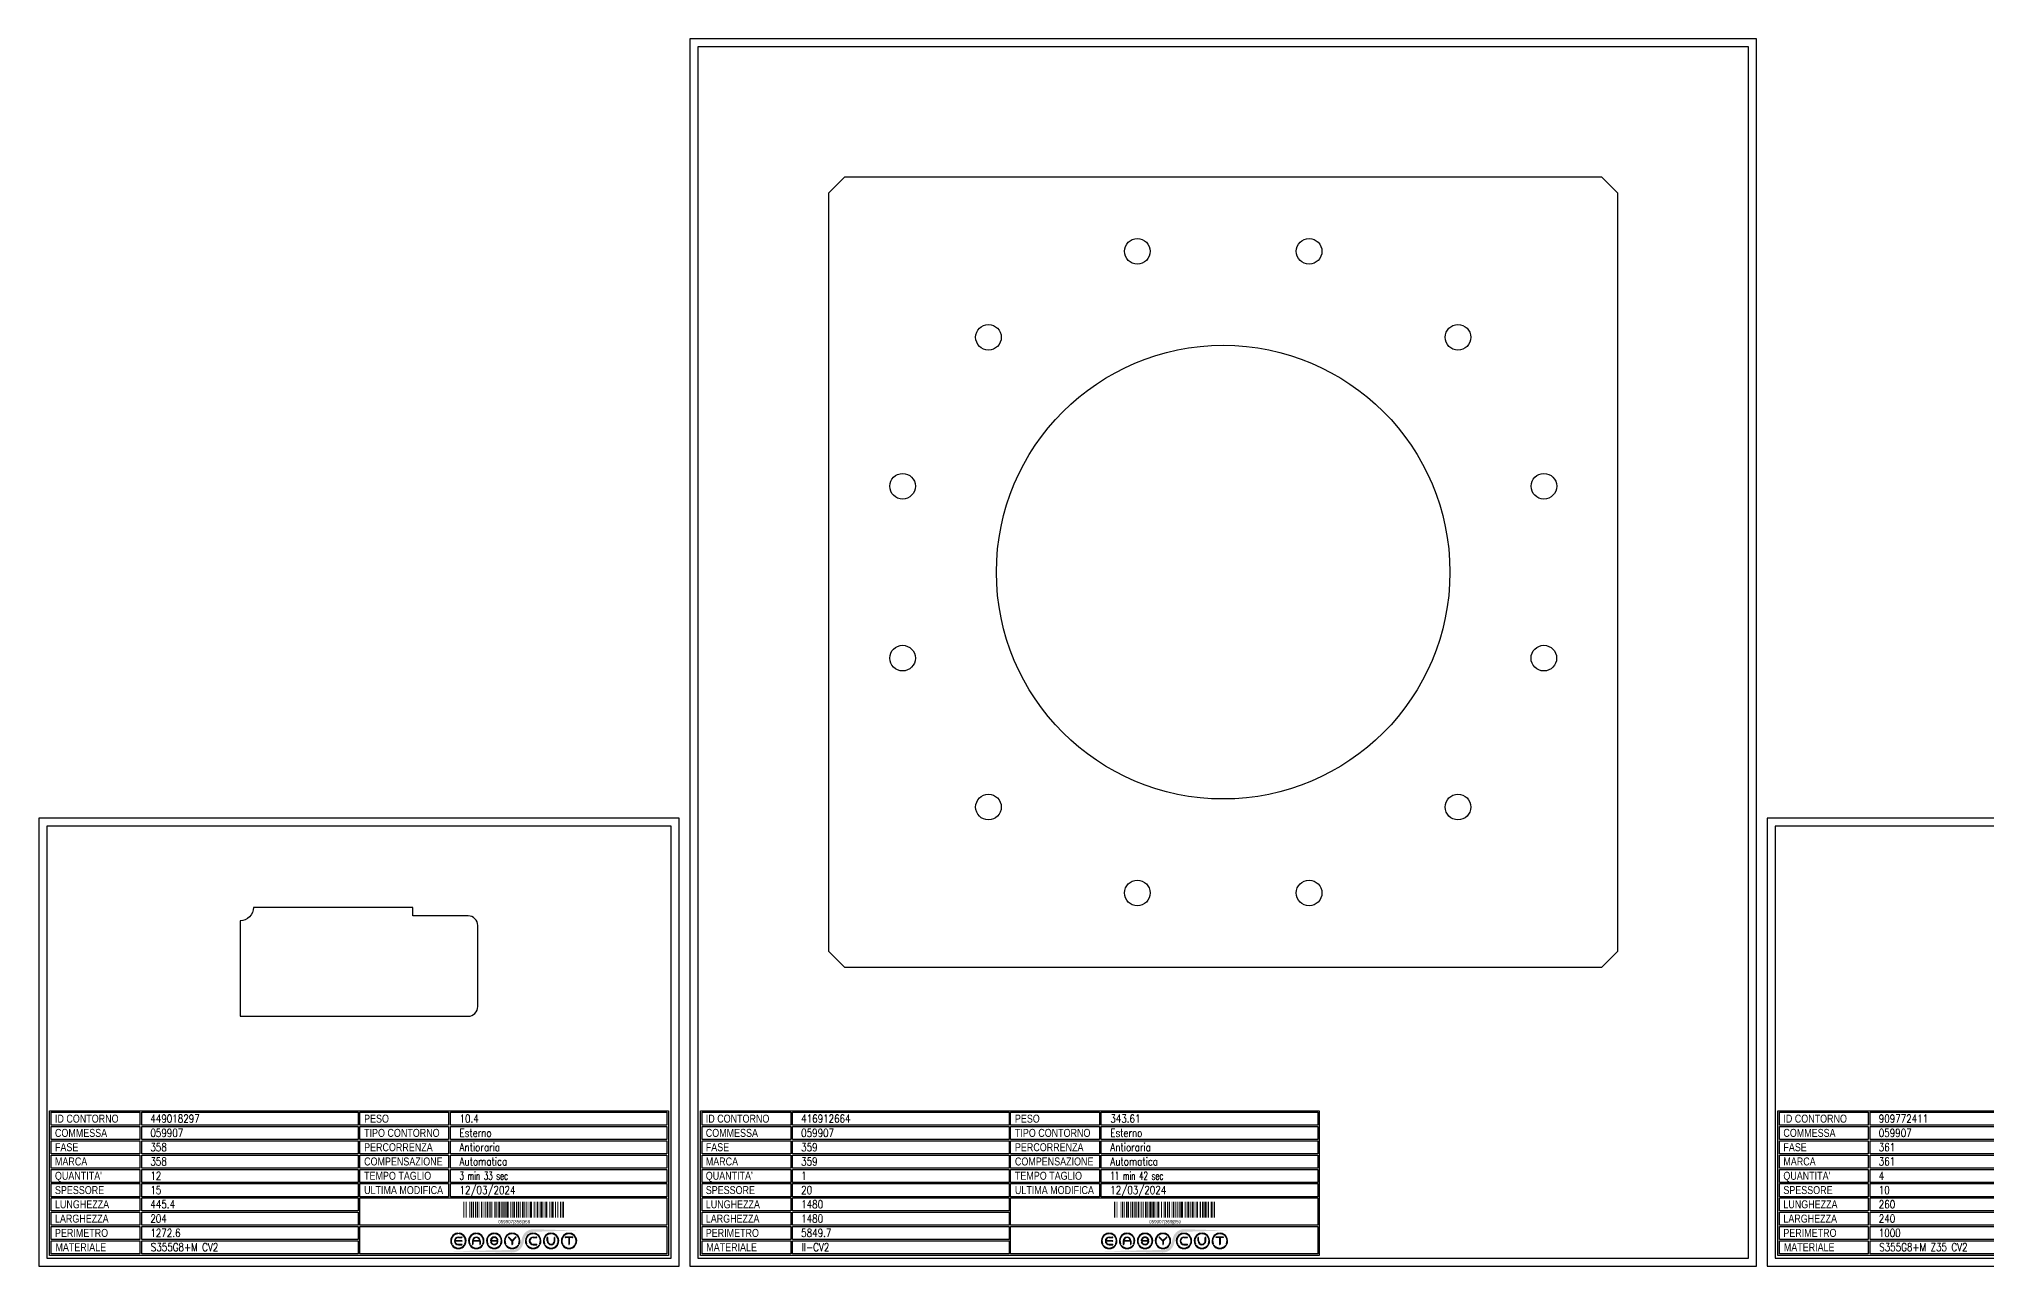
# Model space of a CAD drawing. Header units: millimetres. Extents: x 28039 to 145264, y 9873 to 40131.
# Drawn here: x 28039 to 31689, y 27973 to 30272 of the extents above; entities that cross this region are included whole.
import ezdxf
from ezdxf.enums import TextEntityAlignment as Align

# ---------------------------------------------------------------- set-up
doc = ezdxf.new("R2010")
doc.units = ezdxf.units.MM
doc.styles.add('EasyCutStyle', font='romans.shx', dxfattribs={"width": 0.8})
doc.styles.add('EasyCutStyle1', font='arial.ttf', dxfattribs={"width": 0.8})

# ---------------------------------------------------------------- blocks, each defined once
blk = doc.blocks.new('*U4')
at = {"color": 5}
blk.add_lwpolyline([(0, 0), (1200, 0), (1200, 839), (0, 839)], close=True, dxfattribs=at)
at = {"color": 7}
blk.add_lwpolyline([(15, 15), (1185, 15), (1185, 824), (15, 824)], close=True, dxfattribs=at)
at = {"color": 253}
blk.add_lwpolyline([(20, 291), (1180, 291), (1180, 20), (20, 20)], close=True, dxfattribs=at)
at = {"color": 2}
for points in [[(23, 288.1), (189.3, 288.1), (189.3, 263.7), (23, 263.7)], [(23, 288.1), (189.3, 288.1), (189.3, 263.7), (23, 263.7)], [(23, 261.4), (189.3, 261.4), (189.3, 237), (23, 237)], [(601.5, 288.1), (767.9, 288.1), (767.9, 263.7), (601.5, 263.7)], [(601.5, 261.4), (767.9, 261.4), (767.9, 237), (601.5, 237)], [(23, 234.6), (189.3, 234.6), (189.3, 210.2), (23, 210.2)], [(601.5, 234.6), (767.9, 234.6), (767.9, 210.2), (601.5, 210.2)], [(23, 207.9), (189.3, 207.9), (189.3, 183.4), (23, 183.4)], [(601.5, 207.9), (767.9, 207.9), (767.9, 183.4), (601.5, 183.4)], [(23, 181.1), (189.3, 181.1), (189.3, 156.7), (23, 156.7)], [(23, 154.3), (189.3, 154.3), (189.3, 129.9), (23, 129.9)], [(601.5, 181.1), (767.9, 181.1), (767.9, 156.7), (601.5, 156.7)], [(601.5, 154.3), (767.9, 154.3), (767.9, 129.9), (601.5, 129.9)], [(23, 127.6), (189.3, 127.6), (189.3, 103.1), (23, 103.1)], [(23, 100.8), (189.3, 100.8), (189.3, 76.4), (23, 76.4)], [(23, 74), (189.3, 74), (189.3, 49.6), (23, 49.6)], [(23, 47.3), (189.3, 47.3), (189.3, 22.9), (23, 22.9)]]:
    blk.add_lwpolyline(points, close=True, dxfattribs=at)
at = {"color": 1}
for points in [[(192.7, 288.1), (598.5, 288.1), (598.5, 263.7), (192.7, 263.7)], [(192.7, 261.4), (598.5, 261.4), (598.5, 237), (192.7, 237)], [(771.3, 288.1), (1177.2, 288.1), (1177.2, 263.7), (771.3, 263.7)], [(771.3, 261.4), (1177.2, 261.4), (1177.2, 237), (771.3, 237)], [(192.7, 234.6), (598.5, 234.6), (598.5, 210.2), (192.7, 210.2)], [(771.3, 234.6), (1177.2, 234.6), (1177.2, 210.2), (771.3, 210.2)], [(192.7, 207.9), (598.5, 207.9), (598.5, 183.4), (192.7, 183.4)], [(771.3, 207.9), (1177.2, 207.9), (1177.2, 183.4), (771.3, 183.4)], [(192.7, 181.1), (598.5, 181.1), (598.5, 156.7), (192.7, 156.7)], [(192.7, 154.3), (598.5, 154.3), (598.5, 129.9), (192.7, 129.9)], [(771.3, 181.1), (1177.2, 181.1), (1177.2, 156.7), (771.3, 156.7)], [(771.3, 154.3), (1177.2, 154.3), (1177.2, 129.9), (771.3, 129.9)], [(192.7, 127.6), (598.5, 127.6), (598.5, 103.1), (192.7, 103.1)], [(601.5, 127.6), (1177.2, 127.6), (1177.2, 76.4), (601.5, 76.4)], [(192.7, 100.8), (598.5, 100.8), (598.5, 76.4), (192.7, 76.4)], [(192.7, 74), (598.5, 74), (598.5, 49.6), (192.7, 49.6)], [(601.5, 74), (1177.2, 74), (1177.2, 22.9), (601.5, 22.9)], [(192.7, 47.3), (598.5, 47.3), (598.5, 22.9), (192.7, 22.9)]]:
    blk.add_lwpolyline(points, close=True, dxfattribs=at)
at = {"color": 161, "style": 'EasyCutStyle1', "width": 0.8}
for s, p in [('COMMESSA', (30.1, 241.9)), ('ID CONTORNO', (30.1, 268.6)), ('TIPO CONTORNO', (609.6, 241.9)), ('PESO', (609.6, 268.6)), ('FASE', (30.1, 215.1)), ('PERCORRENZA', (609.6, 215.1)), ('MARCA', (30.1, 188.4)), ('COMPENSAZIONE', (609.6, 188.4)), ("QUANTITA'", (30.1, 161.6)), ('SPESSORE', (30.1, 134.8)), ('TEMPO TAGLIO', (609.6, 161.6)), ('ULTIMA MODIFICA', (609.6, 134.8)), ('LUNGHEZZA', (30.1, 108.1)), ('LARGHEZZA', (30.1, 81.3)), ('PERIMETRO', (30.1, 54.5)), ('MATERIALE', (31, 27.8))]:
    blk.add_text(s, height=15, dxfattribs=at).set_placement(p)
at = {"style": 'EasyCutStyle'}
for tag, p, width in [('ORDERSHAPE', (208.9, 241.9), 0.8), ('IDSHAPE', (208.9, 268.6), 0.8), ('TYPESHAPE', (788.4, 241.9), 0.8), ('WEIGTHSHAPE', (788.4, 268.6), 0.8), ('PHASESHAPE', (208.9, 215.1), 0.8), ('JOUSHAPE', (788.4, 215.1), 0.8), ('MKSHAPE', (208.9, 188.4), 0.8), ('COMPSHAPE', (788.4, 188.4), 0.8), ('TKSHAPE', (208.9, 134.8), 0.8), ('QTASHAPE', (208.9, 161.6), 0.8), ('TIMECUTSHAPE', (788.4, 161.6), 0.65), ('LASTMODIFYSHAPE', (788.4, 134.8), 0.8), ('LENGTHSHAPE', (208.9, 108.1), 0.8), ('HEIGHTSHAPE', (208.9, 81.3), 0.8), ('PERIMETERSHAPE', (208.9, 54.5), 0.8), ('MATSHAPE', (209.8, 27.8), 0.8)]:
    blk.add_attdef(tag, p, '', height=15, dxfattribs=dict(at, width=width))
blk = doc.blocks.new('Logo')
h = blk.add_hatch(color=256)
h.set_gradient(color1=(255, 0, 0), color2=(255, 255, 0), tint=1)
h.paths.add_polyline_path([(20.5, 4.4, -0.339454), (37.1, 17.2), (118.6, 19.6), (37.1, 22, 0.339454), (15.8, 5.7), (13.2, -4.2, -0.339454), (-3.4, -16.9), (-118.2, -19.3), (-3.4, -21.7, 0.339454), (17.8, -5.4)])
for color, points in [(140, [(-115.9, -5.7, -1), (-116.7, -6.1, -0.520567), (-104.9, 14.3, -1), (-104.9, 13.5, 0.520567)]), (256, [(-97.3, 0.4), (-110, 0.4, -0.394366), (-103.7, 6.3), (-97.3, 6.3, 1), (-97.3, 7.2), (-103.7, 7.2, 1), (-103.7, -7.2), (-97.3, -7.2, 1), (-97.3, -6.3), (-103.7, -6.3, -0.394366), (-110, -0.4), (-97.3, -0.4, 1)]), (140, [(-91.4, -5.7, 1), (-90.6, -6.1, 0.520567), (-102.4, 14.3, 0.916853), (-102.6, 13.5, 0.043377), (-102.5, 13.5, -0.520567)]), (140, [(-82.3, -5.7, -1), (-83.1, -6.1, -0.520567), (-71.3, 14.3, -1), (-71.3, 13.5, 0.520567)]), (140, [(-57.8, -5.7, 1), (-57, -6.1, 0.520567), (-68.8, 14.3, 1), (-68.9, 13.5, -0.520567)]), (140, [(-48.7, -5.7, -1), (-49.5, -6.1, -0.520567), (-37.7, 14.3, -1), (-37.7, 13.5, 0.520567)]), (256, [(-31.2, -0.4, -0.486114), (-30.3, -1.5, -0.776377), (-42.6, -1.6, 1), (-43.4, -1.9, 0.776377), (-29.5, -1.7, 0.486114), (-31.2, 0.4), (-41.8, 0.4, -0.486114), (-42.6, 1.5, -0.776377), (-30.4, 1.6, 1), (-29.5, 1.9, 0.776377), (-43.5, 1.7, 0.486114), (-41.8, -0.4)]), (140, [(-24.2, -5.7, 1), (-23.4, -6.1, 0.520567), (-35.2, 14.3, 1), (-35.3, 13.5, -0.520567)]), (140, [(-15.1, -5.7, -1), (-15.9, -6.1, -0.520567), (-4.1, 14.3, -1), (-4.1, 13.5, 0.520567)]), (256, [(-9.3, 7.1, 1), (-10, 6.5), (-3.3, -0.2), (-3.3, -6.3, 1), (-2.4, -6.3), (-2.4, -0.2), (4.2, 6.5, 1), (3.6, 7.1), (-2.9, 0.6)]), (140, [(9.4, -5.7, 1), (10.2, -6.1, 0.520567), (-1.6, 14.3, 1), (-1.7, 13.5, -0.520567)]), (140, [(24.2, -5.7, -1), (23.4, -6.1, -0.520567), (35.2, 14.3, -1), (35.3, 13.5, 0.520567)]), (256, [(36.5, -7.2), (42.8, -7.2, 1), (42.8, -6.3), (36.5, -6.3, -1), (36.5, 6.3), (42.8, 6.3, 1), (42.8, 7.2), (36.5, 7.2, 1)]), (140, [(48.7, -5.7, 1), (49.5, -6.1, 0.520567), (37.7, 14.3, 1), (37.7, 13.5, -0.520567)]), (140, [(57.8, -5.7, -1), (57, -6.1, -0.520567), (68.8, 14.3, -1), (68.9, 13.5, 0.520567)]), (256, [(63.7, 0), (63.7, 6.3, 1), (62.9, 6.3), (62.9, 0, 1), (77.3, 0), (77.3, 6.3, 1), (76.4, 6.3), (76.4, 0, -1)]), (140, [(82.3, -5.7, 1), (83.1, -6.1, 0.520567), (71.3, 14.3, 1), (71.3, 13.5, -0.520567)]), (140, [(91.4, -5.7, -1), (90.6, -6.1, -0.520567), (102.4, 14.3, -1), (102.5, 13.5, 0.520567)]), (256, [(96.9, 7.2, 1), (96.9, 6.3), (103.2, 6.3), (103.2, -6.3, 1), (104.1, -6.3), (104.1, 6.3), (110.4, 6.3, 1), (110.4, 7.2)]), (140, [(115.9, -5.7, 1), (116.7, -6.1, 0.520567), (104.9, 14.3, 1), (104.9, 13.5, -0.520567)]), (140, [(-91.9, -8.3, 1), (-92.6, -7.8, -0.520567), (-114.8, -7.8, 1), (-115.5, -8.3, 0.520567)]), (140, [(-58.3, -8.3, 1), (-59, -7.8, -0.520567), (-81.2, -7.8, 1), (-81.9, -8.3, 0.520567)]), (140, [(-24.7, -8.3, 1), (-25.4, -7.8, -0.520567), (-47.6, -7.8, 1), (-48.3, -8.3, 0.520567)]), (140, [(8.9, -8.3, 1), (8.2, -7.8, -0.520567), (-14, -7.8, 1), (-14.7, -8.3, 0.520567)]), (140, [(48.3, -8.3, 1), (47.6, -7.8, -0.520567), (25.4, -7.8, 1), (24.7, -8.3, 0.520567)]), (140, [(81.9, -8.3, 1), (81.2, -7.8, -0.520567), (59, -7.8, 1), (58.3, -8.3, 0.520567)]), (140, [(115.5, -8.3, 1), (114.8, -7.8, -0.520567), (92.6, -7.8, 1), (91.9, -8.3, 0.520567)])]:
    blk.add_hatch(color=color).paths.add_polyline_path(points)
h = blk.add_hatch(color=256)
h.paths.add_polyline_path([(-63.7, -0.4), (-63.7, -6.3, 1), (-62.9, -6.3), (-62.9, 0, 1), (-77.3, 0), (-77.3, -6.3, 1), (-76.4, -6.3), (-76.4, -0.4)])
h.paths.add_polyline_path([(-76.4, 0.4, -0.933992), (-63.8, 0.4)], flags=16)
for p, q in [((-97.3, 0.4), (-110, 0.4)), ((-103.7, 7.2), (-97.3, 7.2)), ((-103.7, 6.3), (-97.3, 6.3)), ((-77.3, 0), (-77.3, -6.3)), ((-63.8, 0.4), (-76.4, 0.4)), ((-62.9, 0), (-62.9, -6.3)), ((-31.2, 0.4), (-41.8, 0.4)), ((-3.3, -0.2), (-10, 6.5)), ((-2.9, 0.6), (-9.3, 7.1)), ((-2.9, 0.6), (3.6, 7.1)), ((-2.4, -0.2), (4.2, 6.5)), ((36.5, 7.2), (42.8, 7.2)), ((36.5, 6.3), (42.8, 6.3)), ((62.9, 0), (62.9, 6.3)), ((63.7, 0), (63.7, 6.3)), ((76.4, 0), (76.4, 6.3)), ((77.3, 0), (77.3, 6.3)), ((110.4, 7.2), (96.9, 7.2)), ((103.2, 6.3), (96.9, 6.3)), ((103.2, 6.3), (103.2, -6.3)), ((104.1, 6.3), (104.1, -6.3)), ((110.4, 6.3), (104.1, 6.3)), ((-97.3, -0.4), (-110, -0.4)), ((-103.7, -6.3), (-97.3, -6.3)), ((-103.7, -7.2), (-97.3, -7.2)), ((-76.4, -0.4), (-76.4, -6.3)), ((-63.7, -0.4), (-76.4, -0.4)), ((-63.7, -0.4), (-63.7, -6.3)), ((-31.2, -0.4), (-41.8, -0.4)), ((-3.3, -0.2), (-3.3, -6.3)), ((-2.4, -0.2), (-2.4, -6.3)), ((36.5, -6.3), (42.8, -6.3)), ((36.5, -7.2), (42.8, -7.2))]:
    blk.add_line(p, q)
at = {"color": 140}
for centre, radius, start, end in [((-103.7, 0), 14.4, 95, 205), ((-103.7, 0), 13.5, 95, 205), ((-104.9, 13.9), 0.432, 275, 95), ((-102.5, 13.9), 0.432, 85, 265), ((-103.7, 0), 13.5, 335, 85), ((-103.7, 0), 14.4, 335, 85), ((-70.1, 0), 14.4, 95, 205), ((-70.1, 0), 13.5, 95, 205), ((-71.3, 13.9), 0.432, 275, 95), ((-68.9, 13.9), 0.432, 85, 265), ((-70.1, 0), 13.5, 335, 85), ((-70.1, 0), 14.4, 335, 85), ((-36.5, 0), 14.4, 95, 205), ((-36.5, 0), 13.5, 95, 205), ((-37.7, 13.9), 0.432, 275, 95), ((-35.3, 13.9), 0.432, 85, 265), ((-36.5, 0), 13.5, 335, 85), ((-36.5, 0), 14.4, 335, 85), ((-2.9, 0), 14.4, 95, 205), ((-2.9, 0), 13.5, 95, 205), ((-4.1, 13.9), 0.432, 275, 95), ((-1.7, 13.9), 0.432, 85, 265), ((-2.9, 0), 13.5, 335, 85), ((-2.9, 0), 14.4, 335, 85), ((36.5, 0), 14.4, 95, 205), ((36.5, 0), 13.5, 95, 205), ((35.3, 13.9), 0.432, 275, 95), ((37.7, 13.9), 0.432, 85, 265), ((36.5, 0), 14.4, 335, 85), ((36.5, 0), 13.5, 335, 85), ((70.1, 0), 14.4, 95, 205), ((70.1, 0), 13.5, 95, 205), ((68.9, 13.9), 0.432, 275, 95), ((71.3, 13.9), 0.432, 85, 265), ((70.1, 0), 14.4, 335, 85), ((70.1, 0), 13.5, 335, 85), ((103.7, 0), 14.4, 95, 205), ((103.7, 0), 13.5, 95, 205), ((102.5, 13.9), 0.432, 275, 95), ((104.9, 13.9), 0.432, 85, 265), ((103.7, 0), 14.4, 335, 85), ((103.7, 0), 13.5, 335, 85), ((-116.3, -5.9), 0.432, 205, 25), ((-115.1, -8), 0.432, 35, 215), ((-103.7, 0), 14.4, 215, 325), ((-103.7, 0), 13.5, 215, 325), ((-92.2, -8), 0.432, 325, 145), ((-91, -5.9), 0.432, 155, 335), ((-82.7, -5.9), 0.432, 205, 25), ((-81.5, -8), 0.432, 35, 215), ((-70.1, 0), 14.4, 215, 325), ((-70.1, 0), 13.5, 215, 325), ((-58.6, -8), 0.432, 325, 145), ((-57.4, -5.9), 0.432, 155, 335), ((-49.1, -5.9), 0.432, 205, 25), ((-47.9, -8), 0.432, 35, 215), ((-36.5, 0), 14.4, 215, 325), ((-36.5, 0), 13.5, 215, 325), ((-25, -8), 0.432, 325, 145), ((-23.8, -5.9), 0.432, 155, 335), ((-15.5, -5.9), 0.432, 205, 25), ((-14.3, -8), 0.432, 35, 215), ((-2.9, 0), 14.4, 215, 325), ((-2.9, 0), 13.5, 215, 325), ((8.6, -8), 0.432, 325, 145), ((9.8, -5.9), 0.432, 155, 335), ((23.8, -5.9), 0.432, 205, 25), ((25, -8), 0.432, 35, 215), ((36.5, 0), 14.4, 215, 325), ((36.5, 0), 13.5, 215, 325), ((47.9, -8), 0.432, 325, 145), ((49.1, -5.9), 0.432, 155, 335), ((57.4, -5.9), 0.432, 205, 25), ((58.6, -8), 0.432, 35, 215), ((70.1, 0), 14.4, 215, 325), ((70.1, 0), 13.5, 215, 325), ((81.5, -8), 0.432, 325, 145), ((82.7, -5.9), 0.432, 155, 335), ((91, -5.9), 0.432, 205, 25), ((92.2, -8), 0.432, 35, 215), ((103.7, 0), 14.4, 215, 325), ((103.7, 0), 13.5, 215, 325), ((115.1, -8), 0.432, 325, 145), ((116.3, -5.9), 0.432, 155, 335)]:
    blk.add_arc(centre, radius, start, end, dxfattribs=at)
for centre, radius, start, end in [((-103.7, 0), 7.2, 90, 270), ((-103.7, 0), 6.34, 90, 176.0904), ((-97.3, 6.8), 0.432, 270, 90), ((-97.3, 0), 0.432, 270, 90), ((-70.1, 0), 7.2, 0, 180), ((-70.1, 0), 6.34, 3.9096, 176.0904), ((-36.5, 0), 7.2, 15, 166.2998), ((-41.8, 1.3), 1.73, 166.2998, 270), ((-41.8, 1.3), 0.864, 166.2998, 270), ((-36.5, 0), 6.34, 15, 166.2998), ((-31.2, -1.3), 1.73, 346.2998, 90), ((-29.9, 1.8), 0.432, 195, 15), ((-9.6, 6.8), 0.432, 45, 225), ((3.9, 6.8), 0.432, 315, 135), ((36.5, 0), 7.2, 90, 270), ((36.5, 0), 6.34, 90, 270), ((42.8, 6.8), 0.432, 270, 90), ((63.3, 6.3), 0.432, 0, 180), ((70.1, 0), 7.2, 180, 0), ((70.1, 0), 6.34, 180, 0), ((76.8, 6.3), 0.432, 0, 180), ((96.9, 6.8), 0.432, 90, 270), ((110.4, 6.8), 0.432, 270, 90), ((-103.7, 0), 6.34, 183.9096, 270), ((-97.3, -6.8), 0.432, 270, 90), ((-76.8, -6.3), 0.432, 180, 0), ((-63.3, -6.3), 0.432, 180, 0), ((-43, -1.8), 0.432, 15, 195), ((-36.5, 0), 7.2, 195, 346.2998), ((-36.5, 0), 6.34, 195, 346.2998), ((-31.2, -1.3), 0.864, 346.2998, 90), ((-2.9, -6.3), 0.432, 180, 0), ((42.8, -6.8), 0.432, 270, 90), ((103.7, -6.3), 0.432, 180, 0)]:
    blk.add_arc(centre, radius, start, end)
blk = doc.blocks.new('BARCODE128_449018297', base_point=(28928.8, 28053.4))
at = {"linetype": 'Continuous'}
for points, const_width in [([(28929.8, 28053.4), (28929.8, 28083.4)], 2), ([(28932.3, 28053.4), (28932.3, 28083.4)], 1), ([(28935.3, 28053.4), (28935.3, 28083.4)], 1), ([(28940.3, 28053.4), (28940.3, 28083.4)], 1), ([(28944.3, 28053.4), (28944.3, 28083.4)], 3), ([(28947.8, 28053.4), (28947.8, 28083.4)], 2), ([(28951.8, 28053.4), (28951.8, 28083.4)], 2), ([(28955.3, 28053.4), (28955.3, 28083.4)], 3), ([(28959.3, 28053.4), (28959.3, 28083.4)], 1), ([(28963.3, 28053.4), (28963.3, 28083.4)], 3), ([(28967.3, 28053.4), (28967.3, 28083.4)], 1), ([(28969.8, 28053.4), (28969.8, 28083.4)], 2), ([(28974.3, 28053.4), (28974.3, 28083.4)], 3), ([(28978.3, 28053.4), (28978.3, 28083.4)], 1), ([(28980.8, 28053.4), (28980.8, 28083.4)], 2), ([(28984.3, 28053.4), (28984.3, 28083.4)], 1), ([(28988.3, 28053.4), (28988.3, 28083.4)], 3), ([(28991.8, 28053.4), (28991.8, 28083.4)], 2), ([(28996.3, 28053.4), (28996.3, 28083.4)], 3), ([(28999.8, 28053.4), (28999.8, 28083.4)], 2), ([(29003.3, 28053.4), (29003.3, 28083.4)], 3), ([(29006.3, 28053.4), (29006.3, 28083.4)], 1), ([(29008.3, 28053.4), (29008.3, 28083.4)], 1), ([(29011.8, 28053.4), (29011.8, 28083.4)], 4), ([(29017.8, 28053.4), (29017.8, 28083.4)], 2), ([(29021.3, 28053.4), (29021.3, 28083.4)], 1), ([(29024.3, 28053.4), (29024.3, 28083.4)], 3), ([(29028.8, 28053.4), (29028.8, 28083.4)], 2), ([(29032.3, 28053.4), (29032.3, 28083.4)], 3), ([(29036.3, 28053.4), (29036.3, 28083.4)], 1), ([(29040.3, 28053.4), (29040.3, 28083.4)], 3), ([(29043.3, 28053.4), (29043.3, 28083.4)], 1), ([(29046.8, 28053.4), (29046.8, 28083.4)], 2), ([(29050.3, 28053.4), (29050.3, 28083.4)], 1), ([(29052.3, 28053.4), (29052.3, 28083.4)], 1), ([(29055.8, 28053.4), (29055.8, 28083.4)], 4), ([(29061.8, 28053.4), (29061.8, 28083.4)], 2), ([(29065.3, 28053.4), (29065.3, 28083.4)], 1), ([(29068.3, 28053.4), (29068.3, 28083.4)], 3), ([(29072.8, 28053.4), (29072.8, 28083.4)], 2), ([(29076.3, 28053.4), (29076.3, 28083.4)], 3), ([(29080.3, 28053.4), (29080.3, 28083.4)], 1), ([(29084.3, 28053.4), (29084.3, 28083.4)], 3), ([(29087.3, 28053.4), (29087.3, 28083.4)], 1), ([(29090.8, 28053.4), (29090.8, 28083.4)], 2), ([(29095.3, 28053.4), (29095.3, 28083.4)], 3), ([(29098.3, 28053.4), (29098.3, 28083.4)], 1), ([(29101.8, 28053.4), (29101.8, 28083.4)], 2), ([(29105.8, 28053.4), (29105.8, 28083.4)], 2), ([(29111.3, 28053.4), (29111.3, 28083.4)], 3), ([(29114.3, 28053.4), (29114.3, 28083.4)], 1), ([(29116.8, 28053.4), (29116.8, 28083.4)], 2)]:
    blk.add_lwpolyline(points, dxfattribs=dict(at, const_width=const_width))
blk.add_text('059907|358|358', height=6).set_placement((29024.3, 28042.9), align=Align.CENTER)
blk = doc.blocks.new('*U57')
at = {"color": 5}
blk.add_lwpolyline([(0, 0), (2000, 0), (2000, 2299), (0, 2299)], close=True, dxfattribs=at)
at = {"color": 7}
blk.add_lwpolyline([(15, 15), (1985, 15), (1985, 2284), (15, 2284)], close=True, dxfattribs=at)
at = {"color": 253}
blk.add_lwpolyline([(20, 291), (1180, 291), (1180, 20), (20, 20)], close=True, dxfattribs=at)
at = {"color": 2}
for points in [[(23, 288.1), (189.3, 288.1), (189.3, 263.7), (23, 263.7)], [(23, 288.1), (189.3, 288.1), (189.3, 263.7), (23, 263.7)], [(23, 261.4), (189.3, 261.4), (189.3, 237), (23, 237)], [(601.5, 288.1), (767.9, 288.1), (767.9, 263.7), (601.5, 263.7)], [(601.5, 261.4), (767.9, 261.4), (767.9, 237), (601.5, 237)], [(23, 234.6), (189.3, 234.6), (189.3, 210.2), (23, 210.2)], [(601.5, 234.6), (767.9, 234.6), (767.9, 210.2), (601.5, 210.2)], [(23, 207.9), (189.3, 207.9), (189.3, 183.4), (23, 183.4)], [(601.5, 207.9), (767.9, 207.9), (767.9, 183.4), (601.5, 183.4)], [(23, 181.1), (189.3, 181.1), (189.3, 156.7), (23, 156.7)], [(23, 154.3), (189.3, 154.3), (189.3, 129.9), (23, 129.9)], [(601.5, 181.1), (767.9, 181.1), (767.9, 156.7), (601.5, 156.7)], [(601.5, 154.3), (767.9, 154.3), (767.9, 129.9), (601.5, 129.9)], [(23, 127.6), (189.3, 127.6), (189.3, 103.1), (23, 103.1)], [(23, 100.8), (189.3, 100.8), (189.3, 76.4), (23, 76.4)], [(23, 74), (189.3, 74), (189.3, 49.6), (23, 49.6)], [(23, 47.3), (189.3, 47.3), (189.3, 22.9), (23, 22.9)]]:
    blk.add_lwpolyline(points, close=True, dxfattribs=at)
at = {"color": 1}
for points in [[(192.7, 288.1), (598.5, 288.1), (598.5, 263.7), (192.7, 263.7)], [(192.7, 261.4), (598.5, 261.4), (598.5, 237), (192.7, 237)], [(771.3, 288.1), (1177.2, 288.1), (1177.2, 263.7), (771.3, 263.7)], [(771.3, 261.4), (1177.2, 261.4), (1177.2, 237), (771.3, 237)], [(192.7, 234.6), (598.5, 234.6), (598.5, 210.2), (192.7, 210.2)], [(771.3, 234.6), (1177.2, 234.6), (1177.2, 210.2), (771.3, 210.2)], [(192.7, 207.9), (598.5, 207.9), (598.5, 183.4), (192.7, 183.4)], [(771.3, 207.9), (1177.2, 207.9), (1177.2, 183.4), (771.3, 183.4)], [(192.7, 181.1), (598.5, 181.1), (598.5, 156.7), (192.7, 156.7)], [(192.7, 154.3), (598.5, 154.3), (598.5, 129.9), (192.7, 129.9)], [(771.3, 181.1), (1177.2, 181.1), (1177.2, 156.7), (771.3, 156.7)], [(771.3, 154.3), (1177.2, 154.3), (1177.2, 129.9), (771.3, 129.9)], [(192.7, 127.6), (598.5, 127.6), (598.5, 103.1), (192.7, 103.1)], [(601.5, 127.6), (1177.2, 127.6), (1177.2, 76.4), (601.5, 76.4)], [(192.7, 100.8), (598.5, 100.8), (598.5, 76.4), (192.7, 76.4)], [(192.7, 74), (598.5, 74), (598.5, 49.6), (192.7, 49.6)], [(601.5, 74), (1177.2, 74), (1177.2, 22.9), (601.5, 22.9)], [(192.7, 47.3), (598.5, 47.3), (598.5, 22.9), (192.7, 22.9)]]:
    blk.add_lwpolyline(points, close=True, dxfattribs=at)
at = {"color": 161, "style": 'EasyCutStyle1', "width": 0.8}
for s, p in [('COMMESSA', (30.1, 241.9)), ('ID CONTORNO', (30.1, 268.6)), ('TIPO CONTORNO', (609.6, 241.9)), ('PESO', (609.6, 268.6)), ('FASE', (30.1, 215.1)), ('PERCORRENZA', (609.6, 215.1)), ('MARCA', (30.1, 188.4)), ('COMPENSAZIONE', (609.6, 188.4)), ("QUANTITA'", (30.1, 161.6)), ('SPESSORE', (30.1, 134.8)), ('TEMPO TAGLIO', (609.6, 161.6)), ('ULTIMA MODIFICA', (609.6, 134.8)), ('LUNGHEZZA', (30.1, 108.1)), ('LARGHEZZA', (30.1, 81.3)), ('PERIMETRO', (30.1, 54.5)), ('MATERIALE', (31, 27.8))]:
    blk.add_text(s, height=15, dxfattribs=at).set_placement(p)
at = {"style": 'EasyCutStyle'}
for tag, p, width in [('ORDERSHAPE', (208.9, 241.9), 0.8), ('IDSHAPE', (208.9, 268.6), 0.8), ('TYPESHAPE', (788.4, 241.9), 0.8), ('WEIGTHSHAPE', (788.4, 268.6), 0.8), ('PHASESHAPE', (208.9, 215.1), 0.8), ('JOUSHAPE', (788.4, 215.1), 0.8), ('MKSHAPE', (208.9, 188.4), 0.8), ('COMPSHAPE', (788.4, 188.4), 0.8), ('TKSHAPE', (208.9, 134.8), 0.8), ('QTASHAPE', (208.9, 161.6), 0.8), ('TIMECUTSHAPE', (788.4, 161.6), 0.65), ('LASTMODIFYSHAPE', (788.4, 134.8), 0.8), ('LENGTHSHAPE', (208.9, 108.1), 0.8), ('HEIGHTSHAPE', (208.9, 81.3), 0.8), ('PERIMETERSHAPE', (208.9, 54.5), 0.8), ('MATSHAPE', (209.8, 27.8), 0.8)]:
    blk.add_attdef(tag, p, '', height=15, dxfattribs=dict(at, width=width))
blk = doc.blocks.new('BARCODE128_416912664', base_point=(30148.8, 28053.4))
at = {"linetype": 'Continuous'}
for points, const_width in [([(30149.8, 28053.4), (30149.8, 28083.4)], 2), ([(30152.3, 28053.4), (30152.3, 28083.4)], 1), ([(30155.3, 28053.4), (30155.3, 28083.4)], 1), ([(30160.3, 28053.4), (30160.3, 28083.4)], 1), ([(30164.3, 28053.4), (30164.3, 28083.4)], 3), ([(30167.8, 28053.4), (30167.8, 28083.4)], 2), ([(30171.8, 28053.4), (30171.8, 28083.4)], 2), ([(30175.3, 28053.4), (30175.3, 28083.4)], 3), ([(30179.3, 28053.4), (30179.3, 28083.4)], 1), ([(30183.3, 28053.4), (30183.3, 28083.4)], 3), ([(30187.3, 28053.4), (30187.3, 28083.4)], 1), ([(30189.8, 28053.4), (30189.8, 28083.4)], 2), ([(30194.3, 28053.4), (30194.3, 28083.4)], 3), ([(30198.3, 28053.4), (30198.3, 28083.4)], 1), ([(30200.8, 28053.4), (30200.8, 28083.4)], 2), ([(30204.3, 28053.4), (30204.3, 28083.4)], 1), ([(30208.3, 28053.4), (30208.3, 28083.4)], 3), ([(30211.8, 28053.4), (30211.8, 28083.4)], 2), ([(30216.3, 28053.4), (30216.3, 28083.4)], 3), ([(30219.8, 28053.4), (30219.8, 28083.4)], 2), ([(30223.3, 28053.4), (30223.3, 28083.4)], 3), ([(30226.3, 28053.4), (30226.3, 28083.4)], 1), ([(30228.3, 28053.4), (30228.3, 28083.4)], 1), ([(30231.8, 28053.4), (30231.8, 28083.4)], 4), ([(30237.8, 28053.4), (30237.8, 28083.4)], 2), ([(30241.3, 28053.4), (30241.3, 28083.4)], 1), ([(30244.3, 28053.4), (30244.3, 28083.4)], 3), ([(30248.8, 28053.4), (30248.8, 28083.4)], 2), ([(30252.3, 28053.4), (30252.3, 28083.4)], 3), ([(30256.3, 28053.4), (30256.3, 28083.4)], 1), ([(30260.3, 28053.4), (30260.3, 28083.4)], 3), ([(30264.3, 28053.4), (30264.3, 28083.4)], 1), ([(30266.8, 28053.4), (30266.8, 28083.4)], 2), ([(30270.3, 28053.4), (30270.3, 28083.4)], 1), ([(30272.3, 28053.4), (30272.3, 28083.4)], 1), ([(30275.8, 28053.4), (30275.8, 28083.4)], 4), ([(30281.8, 28053.4), (30281.8, 28083.4)], 2), ([(30285.3, 28053.4), (30285.3, 28083.4)], 1), ([(30288.3, 28053.4), (30288.3, 28083.4)], 3), ([(30292.8, 28053.4), (30292.8, 28083.4)], 2), ([(30296.3, 28053.4), (30296.3, 28083.4)], 3), ([(30300.3, 28053.4), (30300.3, 28083.4)], 1), ([(30304.3, 28053.4), (30304.3, 28083.4)], 3), ([(30308.3, 28053.4), (30308.3, 28083.4)], 1), ([(30310.8, 28053.4), (30310.8, 28083.4)], 2), ([(30315.3, 28053.4), (30315.3, 28083.4)], 3), ([(30319.3, 28053.4), (30319.3, 28083.4)], 3), ([(30322.8, 28053.4), (30322.8, 28083.4)], 2), ([(30325.8, 28053.4), (30325.8, 28083.4)], 2), ([(30331.3, 28053.4), (30331.3, 28083.4)], 3), ([(30334.3, 28053.4), (30334.3, 28083.4)], 1), ([(30336.8, 28053.4), (30336.8, 28083.4)], 2)]:
    blk.add_lwpolyline(points, dxfattribs=dict(at, const_width=const_width))
blk.add_text('059907|359|359', height=6).set_placement((30244.3, 28042.9), align=Align.CENTER)

msp = doc.modelspace()

# ---------------------------------------------------------------- linework, layer by layer
at = {"color": 2}
msp.add_lwpolyline([(29518.8, 28563.4), (29548.8, 28533.4), (30968.8, 28533.4), (30998.8, 28563.4), (30998.8, 29983.4), (30968.8, 30013.4), (29548.8, 30013.4), (29518.8, 29983.4)], close=True, dxfattribs=at)
at = {"color": 2, "elevation": 0}
msp.add_lwpolyline([(28416.1, 28441.4), (28843.5, 28441.4, 0.414214), (28861.5, 28459.4), (28861.5, 28611.4, 0.414214), (28843.5, 28629.4), (28740, 28629.4), (28740, 28645.4), (28441.1, 28645.4, -0.414214), (28416.1, 28620.4)], format="xyb", close=True, dxfattribs=at)
at = {"color": 4}
for centre, radius in [((30097.8, 29874.5), 24), ((30419.9, 29874.5), 24), ((29818.8, 29713.4), 24), ((30698.9, 29713.4), 24), ((30258.8, 29273.4), 425), ((29657.8, 29434.4), 24), ((30860, 29434.4), 24), ((29657.8, 29112.3), 24), ((30859.9, 29112.3), 24), ((29818.8, 28833.3), 24), ((30698.9, 28833.3), 24), ((30097.8, 28672.3), 24), ((30419.9, 28672.3), 24)]:
    msp.add_circle(centre, radius, dxfattribs=at)

# ---------------------------------------------------------------- block references
for name, p, values in [('*U57', (29258.8, 27973.4), {'IDSHAPE': '416912664', 'ORDERSHAPE': '059907', 'PHASESHAPE': '359', 'MKSHAPE': '359', 'TKSHAPE': '20', 'LENGTHSHAPE': '1480', 'HEIGHTSHAPE': '1480', 'MATSHAPE': 'II-CV2', 'LASTMODIFYSHAPE': '12/03/2024', 'PERIMETERSHAPE': '5849.7', 'WEIGTHSHAPE': '343.61', 'TYPESHAPE': 'Esterno', 'JOUSHAPE': 'Antioraria', 'COMPSHAPE': 'Automatica', 'TIMECUTSHAPE': '11 min 42 sec', 'QTASHAPE': '1'}), ('*U4', (28038.8, 27973.4), {'IDSHAPE': '449018297', 'ORDERSHAPE': '059907', 'PHASESHAPE': '358', 'MKSHAPE': '358', 'TKSHAPE': '15', 'LENGTHSHAPE': '445.4', 'HEIGHTSHAPE': '204', 'MATSHAPE': 'S355G8+M CV2', 'LASTMODIFYSHAPE': '12/03/2024', 'PERIMETERSHAPE': '1272.6', 'WEIGTHSHAPE': '10.4', 'TYPESHAPE': 'Esterno', 'JOUSHAPE': 'Antioraria', 'COMPSHAPE': 'Automatica', 'TIMECUTSHAPE': '3 min 33 sec', 'QTASHAPE': '12'}), ('*U4', (31278.8, 27973.4), {'IDSHAPE': '909772411', 'ORDERSHAPE': '059907', 'PHASESHAPE': '361', 'MKSHAPE': '361', 'TKSHAPE': '10', 'LENGTHSHAPE': '260', 'HEIGHTSHAPE': '240', 'MATSHAPE': 'S355G8+M Z35 CV2', 'LASTMODIFYSHAPE': '12/03/2024', 'PERIMETERSHAPE': '1000', 'WEIGTHSHAPE': '4.9', 'TYPESHAPE': 'Esterno', 'JOUSHAPE': 'Antioraria', 'COMPSHAPE': 'Automatica', 'TIMECUTSHAPE': '2 min 21 sec', 'QTASHAPE': '4'})]:
    msp.add_blockref(name, p).add_auto_attribs(values)
for name, p in [('BARCODE128_449018297', (28834.3, 28063.9)), ('BARCODE128_416912664', (30054.3, 28063.9)), ('Logo', (28928.8, 28020.4)), ('Logo', (30148.8, 28020.4))]:
    msp.add_blockref(name, p)

doc.saveas('drawing.dxf')
